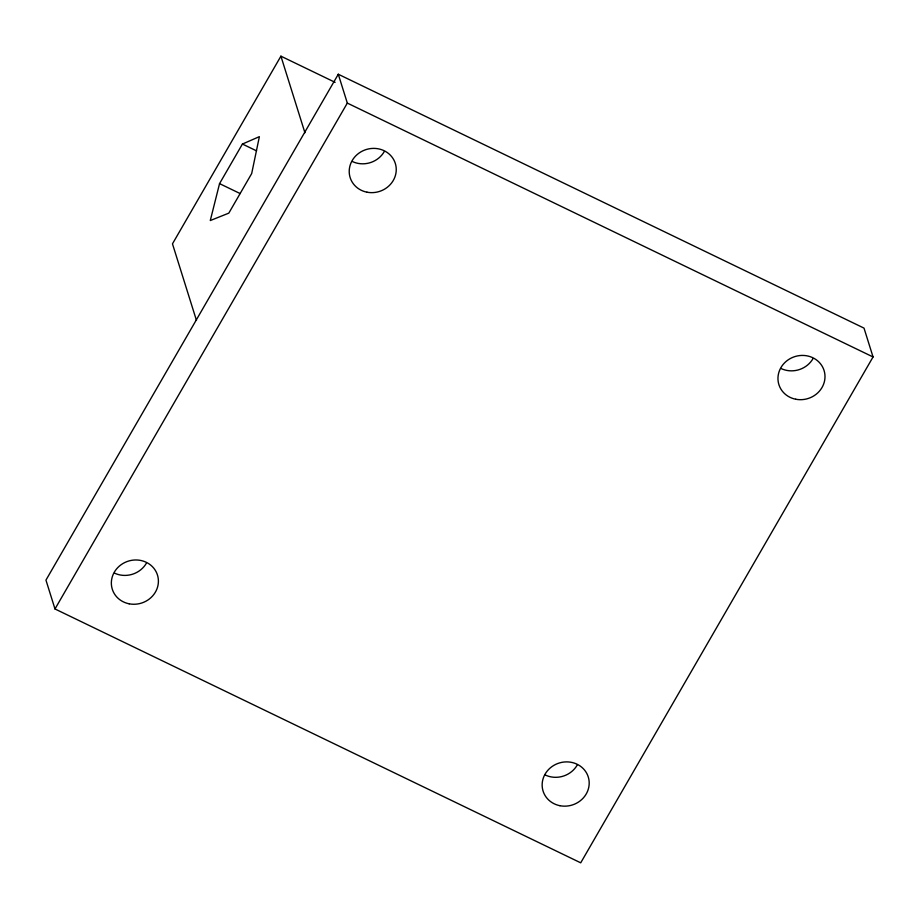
<?xml version="1.0" encoding="UTF-8"?>
<svg xmlns="http://www.w3.org/2000/svg" width="919" height="919" viewBox="0 0 919 919"><rect width="100%" height="100%" fill="white"/><g stroke="black" fill="none" stroke-linecap="round" stroke-linejoin="round"><path stroke-width="1.38" d="M219.549 183.628L210.279 220.549L228.808 213.139L251.68 173.565L259.376 136.655L242.421 144.042L219.549 183.628L240.123 193.553M335.113 82.342L280.915 56.174L172.473 243.834L196.471 320.421M338.284 74.244L45.95 580.119L54.991 608.964L580.716 862.826L873.05 356.963L864.009 328.117L338.284 74.244L347.325 103.089L873.05 356.963M54.991 608.964L347.325 103.089M242.421 144.042L256.562 150.877M280.915 56.174L304.924 132.75M813.005 358.64A23.676 21.987 -17.4 0 1 781.001 368.496M384.257 151.601A23.676 21.987 -17.4 0 1 352.253 161.468M146.397 563.209A23.676 21.987 -17.4 0 1 114.393 573.065M577.189 765.113A23.676 21.987 -17.4 0 1 545.197 774.97M559.947 805.71A23.676 21.987 -17.4 0 0 588.298 777.06A23.676 21.987 -17.4 0 0 548.758 769.318A23.676 21.987 -17.4 0 0 559.947 805.71M795.751 399.237A23.676 21.987 -17.4 0 0 824.102 370.587A23.676 21.987 -17.4 0 0 784.573 362.844A23.676 21.987 -17.4 0 0 795.751 399.237M367.003 192.197A23.676 21.987 -17.4 0 0 395.354 163.548A23.676 21.987 -17.4 0 0 355.825 155.805A23.676 21.987 -17.4 0 0 367.003 192.197M129.154 603.806A23.676 21.987 -17.4 0 0 157.505 575.145A23.676 21.987 -17.4 0 0 117.965 567.402A23.676 21.987 -17.4 0 0 129.154 603.806"/></g></svg>
